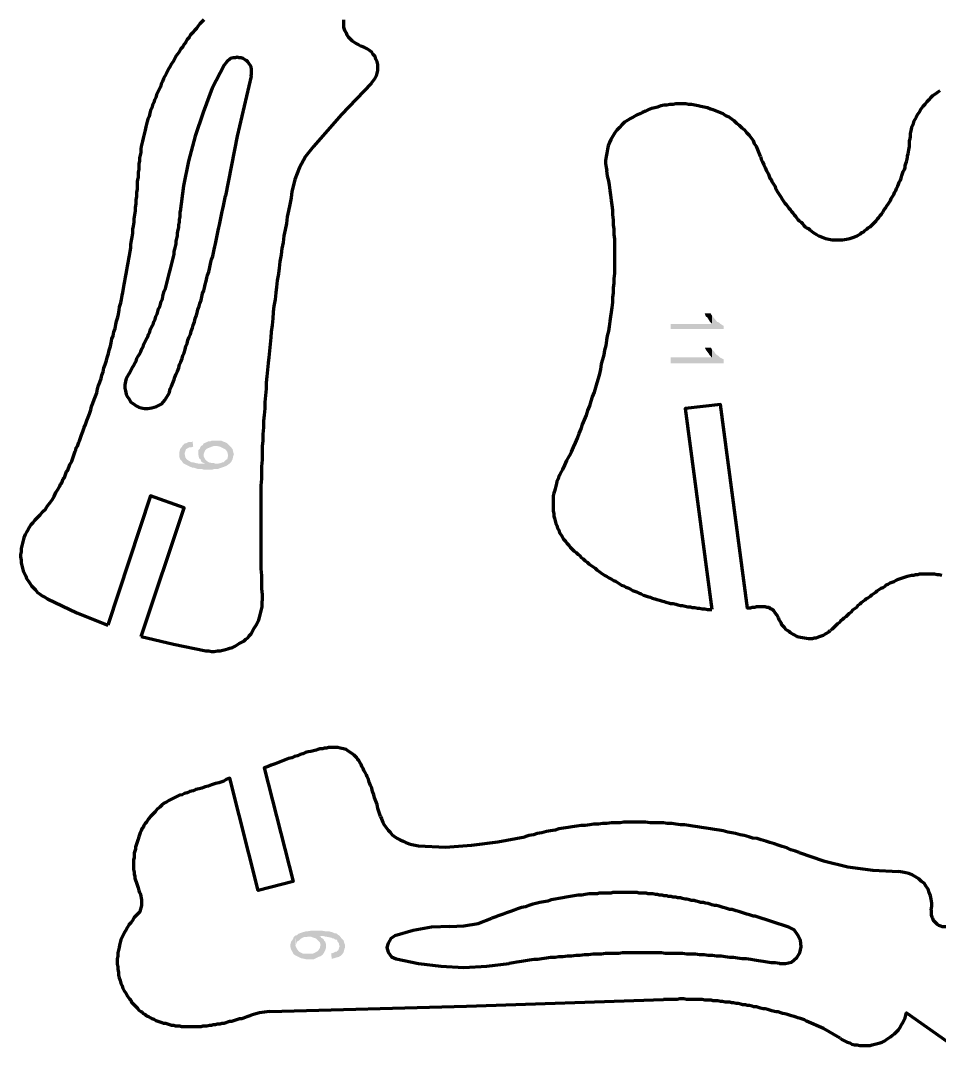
# Model space of a CAD drawing. Header units: inches. Extents: x -281 to 255, y -339 to 364.
# Drawn here: x -250.3 to -17.1, y -324.8 to -64.7 of the extents above; entities that cross this region are included whole.
import ezdxf

# ---------------------------------------------------------------- set-up
doc = ezdxf.new("R2010")
doc.units = ezdxf.units.IN
doc.layers.add('H', color=7, linetype='CONTINUOUS', lineweight=100)
doc.layers.add('P', color=250, linetype='CONTINUOUS', lineweight=100)

msp = doc.modelspace()

# ---------------------------------------------------------------- hatches: boundary and pattern name
at = {"layer": 'H', "linetype": 'CONTINUOUS'}
for points in [[(-71.83, -143), (-71.83, -142.17), (-72.17, -142), (-72.67, -141.67), (-73, -141.33), (-73.5, -141.17), (-73.83, -140.83), (-74.17, -140.33), (-74.5, -140), (-74.83, -139.5), (-74.83, -141.67), (-85.33, -141.67), (-85.33, -143)], [(-74.83, -139.5), (-75, -139.33), (-75.17, -139), (-76.83, -139), (-76.67, -139), (-76.5, -139.5), (-76.33, -139.83), (-76, -140), (-75.83, -140.33), (-75.33, -141.17), (-74.83, -141.67)], [(-71.83, -151.67), (-71.83, -150.67), (-72.5, -150.33), (-72.83, -150.17), (-73.17, -149.83), (-73.67, -149.5), (-74, -149.17), (-74.33, -148.67), (-74.83, -148.17), (-74.83, -150.17), (-85.33, -150.17), (-85.33, -151.67)], [(-74.83, -148.17), (-75, -147.83), (-75.17, -147.67), (-76.83, -147.67), (-76.67, -147.67), (-76.5, -148), (-76.33, -148.33), (-75.83, -149), (-75.67, -149.17), (-75.5, -149.5), (-75.17, -149.83), (-75, -150.17), (-74.83, -150.17)], [(-206.5, -172.83), (-206.67, -171.5), (-206.83, -171.67), (-207.17, -171.67), (-207.67, -171.67), (-208, -171.83), (-208.33, -172), (-208.67, -172), (-209, -172.33), (-209.17, -172.5), (-209.33, -172.83), (-209.5, -173), (-209.83, -173.5), (-210, -174.17), (-210, -174.67), (-210, -175.17), (-210, -175.5), (-209.83, -176), (-209.5, -176.33), (-209.17, -176.83), (-208.83, -177.17), (-208.67, -176.5), (-208.67, -175.83), (-208.67, -175.17), (-208.67, -174.5), (-208.5, -174), (-208.33, -173.5), (-207.83, -173.17), (-207.5, -173), (-207, -173)], [(-197.5, -172.33), (-197.83, -172), (-198.17, -171.83), (-198.5, -171.67), (-199, -171.5), (-199.33, -171.33), (-199.83, -171.33), (-200.33, -171.33), (-201.83, -171.33), (-202.17, -171.5), (-202.67, -171.5), (-203, -171.67), (-203.83, -172), (-203.83, -175), (-203.83, -174.67), (-203.5, -173.83), (-203.33, -173.67), (-203, -173.33), (-202.17, -173), (-201.33, -172.67), (-200.5, -172.67), (-199.67, -172.83), (-199, -173.17), (-198.33, -173.5), (-197.83, -174.17), (-197.67, -175)], [(-196.17, -174.83), (-196.33, -174.17), (-196.5, -173.5), (-197, -172.83), (-197.5, -172.33), (-197.67, -175), (-197.67, -175.17), (-197.83, -176), (-198.17, -176.17), (-198.5, -176.5), (-198.67, -176.67), (-198.83, -176.83), (-199.17, -176.83), (-199.5, -177), (-200.33, -177.17), (-200.83, -177.17), (-201.33, -177), (-201.67, -177), (-202.5, -176.83), (-203, -176.5), (-203.33, -176.17), (-203.33, -177.17), (-204.17, -177.17), (-205, -177.17), (-205.83, -177), (-206.5, -176.83), (-206.83, -176.83), (-207.17, -176.67), (-208, -176.17), (-208.33, -175.83), (-208.5, -175.5), (-208.67, -174.67), (-208.83, -177.17), (-208.17, -177.5), (-207.5, -177.83), (-206.67, -178.17), (-206.33, -178.17), (-205.83, -178.33), (-205.33, -178.5), (-204.83, -178.5), (-204.33, -178.5), (-203.83, -178.67), (-203.33, -178.67), (-202.83, -178.67), (-202.33, -178.67), (-201.67, -178.67), (-201.17, -178.5), (-200.67, -178.5), (-200.17, -178.5), (-199.83, -178.33), (-198.83, -178), (-198, -177.67), (-197.33, -177.17), (-196.83, -176.67), (-196.5, -176), (-196.33, -175.17)], [(-203.33, -176.17), (-203.5, -176), (-203.67, -175.67), (-203.83, -175.33), (-203.83, -172), (-204, -172.33), (-204.17, -172.5), (-204.5, -172.67), (-204.67, -173), (-204.83, -173.33), (-205, -173.5), (-205.17, -173.67), (-205.17, -174), (-205.17, -174.17), (-205.17, -174.67), (-205.17, -175), (-205, -175.83), (-204.67, -176), (-204.5, -176.5), (-204.33, -176.67), (-204.17, -176.83), (-203.83, -177), (-203.33, -177.17)], [(-172.83, -299.83), (-172.83, -299.33), (-172.83, -299), (-173, -298.5), (-173.33, -298.17), (-173.33, -298), (-173.67, -297.67), (-174, -297.5), (-174.17, -297.17), (-174.67, -297), (-174.67, -295.67), (-175.33, -295.67), (-175.67, -295.67), (-176.5, -295.67), (-177.33, -295.83), (-177.83, -295.83), (-178.33, -296), (-179, -296.17), (-179.83, -296.5), (-180.17, -296.83), (-180.33, -296.83), (-180.67, -297), (-180.5, -299.5), (-180.33, -299), (-180.17, -298.5), (-179.67, -298.17), (-179.33, -297.83), (-178.83, -297.5), (-178.33, -297.33), (-177.83, -297.33), (-177.17, -297.17), (-176.67, -297.17), (-176.33, -297.33), (-175.83, -297.5), (-175.33, -297.67), (-175, -298), (-174.67, -298.33), (-174.33, -298.67), (-174.17, -299.33), (-174.33, -299.83), (-174.33, -300.33), (-174.33, -300.67), (-174.33, -301), (-174.33, -301.5), (-174.17, -302.17), (-173.67, -301.83), (-173.33, -301.33), (-173, -300.67), (-172.83, -300.17)], [(-169.33, -297), (-169.83, -296.67), (-170, -296.5), (-170.33, -296.33), (-170.67, -296.33), (-171, -296.17), (-171.5, -296), (-172.17, -295.83), (-172.67, -295.83), (-173, -295.83), (-174, -295.67), (-174.33, -295.67), (-174.67, -295.67), (-174.67, -297), (-173.83, -297), (-173, -297.17), (-172.17, -297.33), (-171.33, -297.5), (-171.17, -297.67), (-170.83, -297.67), (-170.33, -298), (-170, -298), (-169.83, -298.5), (-169.67, -298.67), (-169.5, -299), (-169.5, -299.33), (-169.33, -299.5)], [(-174.17, -302.17), (-174.17, -299.33), (-174.33, -300), (-174.5, -300.33), (-174.83, -300.83), (-175.17, -301), (-175.67, -301.33), (-176.17, -301.5), (-176.67, -301.5), (-177.17, -301.5), (-177.83, -301.5), (-178.33, -301.5), (-178.67, -301.5), (-179, -301.33), (-179.67, -301), (-180.17, -300.33), (-180.5, -299.67), (-180.67, -298.83), (-180.67, -298.5), (-180.67, -298), (-180.67, -297.5), (-180.67, -297), (-181, -297.33), (-181.17, -297.83), (-181.67, -298.5), (-181.83, -299.17), (-181.83, -299.83), (-181.67, -300.5), (-181.33, -301), (-181, -301.67), (-180.5, -302), (-179.83, -302.33), (-179.17, -302.67), (-178.33, -302.83), (-177.67, -303), (-176.83, -303), (-176, -303), (-175.33, -302.67), (-174.67, -302.33)], [(-168, -299.67), (-168, -299.17), (-168.17, -298.83), (-168.33, -298.17), (-168.83, -297.67), (-169.33, -297), (-169.33, -299.67), (-169.5, -300), (-169.5, -300.17), (-169.67, -300.67), (-170, -300.83), (-170, -301), (-170.33, -301), (-171, -301.33), (-171.5, -301.5), (-171.33, -302.83), (-170.67, -302.67), (-170.17, -302.5), (-169.5, -302.33), (-169, -302), (-168.67, -301.67), (-168.33, -301.17), (-168.17, -300.5), (-168, -300)]]:
    msp.add_hatch(color=0, dxfattribs=at).paths.add_polyline_path(points)

# ---------------------------------------------------------------- linework, layer by layer
at = {"layer": 'P', "color": 0, "linetype": 'CONTINUOUS'}
for points in [[(-203.83, -64.5), (-204.33, -65), (-204.83, -65.5), (-205.33, -66.17), (-205.67, -66.67), (-206.17, -67.17), (-206.67, -67.83), (-207.17, -68.33), (-207.5, -69), (-208, -69.5), (-208.33, -70.17), (-208.83, -70.67), (-209.17, -71.33), (-209.67, -71.83), (-210, -72.5), (-210.5, -73.17), (-210.83, -73.67), (-211.17, -74.33), (-211.5, -75), (-212, -75.67), (-212.33, -76.33), (-212.67, -76.83), (-213, -77.5), (-213.33, -78.17), (-213.67, -78.83), (-214, -79.5), (-214.33, -80.17), (-214.67, -80.83), (-214.83, -81.5), (-215.17, -82.17), (-215.5, -82.83), (-215.83, -83.5), (-216, -84.17), (-216.33, -84.83), (-216.5, -85.5), (-216.83, -86.17), (-217, -86.83), (-217.33, -87.5), (-217.5, -88.17), (-217.67, -89), (-218, -89.67), (-218.17, -90.33), (-218.33, -91), (-218.5, -91.67), (-218.67, -92.5), (-218.83, -93.17), (-219, -93.83), (-219.17, -94.5), (-219.33, -95.33), (-219.5, -96), (-219.67, -96.67), (-219.83, -97.33), (-219.83, -98.17), (-220, -98.83), (-220.17, -99.5), (-220.17, -100.33), (-220.33, -101), (-220.33, -101.67), (-220.33, -102.5), (-220.5, -103.17), (-220.5, -103.83), (-220.5, -104.67)], [(-168.33, -64.5), (-168.33, -65.17), (-168.33, -65.67), (-168.33, -66.33), (-168.17, -66.83), (-168, -67.33), (-167.67, -67.83), (-167.5, -68.33), (-167.17, -68.83), (-166.67, -69.33), (-166.17, -69.83), (-165.67, -70.17), (-165.17, -70.5), (-164.5, -70.83), (-163.83, -71.17)], [(-161.33, -80.67), (-160.83, -80), (-160.33, -79.33), (-160, -78.67), (-159.83, -78), (-159.67, -77.33), (-159.67, -76.5), (-159.67, -75.83), (-159.83, -75.17), (-160.17, -74.5), (-160.33, -73.83), (-160.83, -73.33), (-161.17, -72.67), (-161.83, -72.17), (-162.33, -71.83), (-163, -71.5), (-163.83, -71.17)], [(-191.83, -78.83), (-191.67, -78.17), (-191.67, -77.67), (-191.67, -77), (-191.83, -76.5), (-192, -76), (-192.33, -75.67), (-192.67, -75.17), (-193, -74.83), (-193.33, -74.67), (-193.83, -74.33), (-194.33, -74.17), (-194.83, -74.17), (-195.33, -74), (-195.83, -74.17), (-196.33, -74.17), (-197, -74.33), (-198, -75.17), (-198.67, -76), (-201.67, -81.83), (-204, -88), (-206, -94), (-207.67, -100.33), (-209, -106.67), (-209.83, -113.17)], [(-191.83, -78.83), (-195.33, -94), (-198.33, -109.17)], [(-161.33, -80.67), (-168.83, -88.5), (-176, -96.67), (-178, -99.17), (-179.5, -102), (-180.67, -105), (-181.5, -108.17), (-181.67, -109.67), (-182, -111.33), (-182.33, -113), (-182.67, -114.5), (-182.83, -116.17), (-183.17, -117.83), (-183.5, -119.33), (-183.67, -121), (-184, -122.5), (-184.17, -124.17), (-184.5, -125.83), (-184.67, -127.5), (-184.83, -129), (-185.17, -130.67), (-185.33, -132.33), (-185.5, -133.83), (-185.67, -135.5), (-186, -137.17), (-186.17, -138.67), (-186.33, -140.33), (-186.5, -142), (-186.67, -143.67), (-186.83, -145.17), (-187, -146.83), (-187.17, -148.5), (-187.33, -150.17), (-187.5, -151.67), (-187.67, -153.33), (-187.83, -155), (-188, -156.67), (-188, -158.17), (-188.17, -159.83), (-188.33, -161.5), (-188.33, -163.17), (-188.5, -164.83), (-188.67, -166.33), (-188.67, -168), (-188.83, -169.67), (-188.83, -171.33), (-189, -172.83), (-189, -174.5), (-189, -176.17), (-189.17, -177.83), (-189.17, -179.5), (-189.17, -181), (-189.33, -182.67), (-189.33, -184.33), (-189.33, -186), (-189.33, -187.5), (-189.33, -189.17), (-189.33, -190.83), (-189.33, -192.5), (-189.33, -194.17), (-189.33, -195.67), (-189.33, -197.33), (-189.33, -199), (-189.33, -200.67), (-189.33, -202.33), (-189.33, -203.83), (-189.17, -205.5), (-189.17, -207.17), (-189.17, -208.83), (-189, -210.33), (-189, -212)], [(-17, -82.5), (-17.5, -82.83), (-18.17, -83.33), (-18.83, -83.83), (-19.33, -84.33), (-19.83, -84.83), (-20.33, -85.33), (-20.83, -86), (-21.33, -86.5), (-21.83, -87.17), (-22.17, -87.83), (-22.67, -88.5), (-23, -89.17), (-23.33, -89.83), (-23.67, -90.5), (-23.83, -91.17), (-24.17, -91.83), (-24.33, -92.67), (-24.5, -93.33), (-24.5, -94.17), (-24.67, -95)], [(-71.33, -88.83), (-72, -88.33), (-72.83, -88), (-73.67, -87.67), (-74.5, -87.33), (-75.17, -87.17), (-76, -86.83), (-76.83, -86.67), (-77.67, -86.5), (-78.33, -86.33), (-79.17, -86.17), (-80, -86), (-80.83, -86), (-81.5, -85.83), (-82.33, -85.83), (-83.17, -85.83), (-84, -85.83), (-84.67, -86), (-85.5, -86), (-86.33, -86.17), (-87, -86.17), (-87.83, -86.33), (-88.67, -86.67), (-89.33, -86.83), (-90.17, -87), (-91, -87.33), (-91.67, -87.67), (-92.5, -88), (-93.17, -88.33), (-94, -88.67), (-94.83, -89.17), (-95.5, -89.5), (-96.17, -90)], [(-96.17, -90), (-97, -90.5), (-97.67, -91.17), (-98.33, -91.83), (-99, -92.5), (-99.5, -93.17), (-100, -94), (-100.5, -94.83), (-100.83, -95.67), (-101.17, -96.5), (-101.33, -97.33), (-101.5, -98.33), (-101.67, -99.17), (-101.83, -100.17), (-101.83, -101), (-101.67, -102), (-101.5, -102.83)], [(-62.5, -99.17), (-62.83, -98.33), (-63.17, -97.5), (-63.5, -96.67), (-64, -96), (-64.33, -95.17), (-64.83, -94.5), (-65.33, -93.83), (-66, -93.17), (-66.5, -92.5), (-67.17, -92), (-67.83, -91.33), (-68.5, -90.83), (-69.17, -90.17), (-69.83, -89.67), (-70.5, -89.17), (-71.33, -88.83)], [(-62.5, -99.17), (-62.33, -99.83), (-62, -100.5), (-61.67, -101.33), (-61.33, -102), (-61, -102.83), (-60.5, -103.67), (-60.33, -104.17), (-60.17, -104.67), (-59.83, -105), (-59.67, -105.5), (-59.33, -106), (-59.17, -106.33), (-58.83, -106.83), (-58.67, -107.33), (-58.33, -107.83), (-58.17, -108.17), (-57.83, -108.67), (-57.5, -109.17), (-57.17, -109.67), (-57, -110), (-56.67, -110.5), (-56.33, -111), (-56, -111.33), (-55.67, -111.83), (-55.33, -112.33), (-55, -112.67), (-54.67, -113.17), (-54.33, -113.5), (-54, -114), (-53.67, -114.33), (-53.33, -114.83), (-53, -115.17), (-52.67, -115.5), (-52.17, -115.83), (-51.83, -116.17), (-51.5, -116.67), (-51.17, -117), (-50.83, -117.33), (-50.33, -117.5), (-50, -117.83), (-49.17, -118.5), (-48.33, -119), (-47.67, -119.33), (-46.83, -119.67), (-46, -120), (-45.17, -120.17), (-44.33, -120.33), (-43.5, -120.33), (-42.67, -120.33), (-41.67, -120.33), (-40.67, -120.17), (-39.83, -120), (-38.83, -119.67), (-38, -119.33), (-37.17, -118.83), (-36.83, -118.5), (-36.33, -118.33), (-36, -118), (-35.5, -117.67), (-35.17, -117.33), (-34.67, -117), (-34.33, -116.67), (-34, -116.33), (-33.5, -115.83), (-33.17, -115.5), (-32.83, -115), (-32.5, -114.67), (-32.17, -114.17), (-31.83, -113.83), (-31.5, -113.33), (-31.17, -112.83), (-30.83, -112.33), (-30.5, -111.83), (-30.17, -111.33), (-29.83, -110.83), (-29.5, -110.33), (-29.33, -109.83), (-29, -109.33), (-28.67, -108.83), (-28.5, -108.33), (-28.17, -107.83), (-28, -107.33), (-27.67, -106.67), (-27.5, -106.17), (-27.33, -105.67), (-27, -105.17), (-26.83, -104.67), (-26.67, -104), (-26.5, -103.5), (-26.33, -103), (-26, -102.5), (-25.83, -102), (-25.83, -101.5), (-25.67, -101), (-25.5, -100.5), (-25.33, -99.83), (-25.17, -99.33), (-25.17, -99), (-25, -98.5), (-24.83, -97.5), (-24.67, -96.67), (-24.67, -95.67), (-24.67, -95)], [(-113.33, -179.83), (-112.67, -178.67), (-112.17, -177.5), (-111.67, -176.33), (-111, -175.17), (-110.5, -174.17), (-110, -173), (-109.5, -171.83), (-109, -170.67), (-108.5, -169.5), (-108, -168.33), (-107.67, -167.17), (-107.17, -166), (-106.67, -164.83), (-106.33, -163.67), (-105.83, -162.5), (-105.5, -161.33), (-105.17, -160.17), (-104.67, -159), (-104.33, -157.83), (-104, -156.67), (-103.67, -155.5), (-103.33, -154.33), (-103, -153.17), (-102.83, -151.83), (-102.5, -150.67), (-102.17, -149.5), (-102, -148.33), (-101.67, -147.17), (-101.5, -145.83), (-101.33, -144.67), (-101, -143.5), (-100.83, -142.33), (-100.67, -141), (-100.5, -139.83), (-100.33, -138.67), (-100.17, -137.5), (-100, -136.17), (-100, -135), (-99.83, -133.83), (-99.83, -132.5), (-99.67, -131.33), (-99.67, -130.17), (-99.5, -128.83), (-99.5, -127.67), (-99.5, -126.33), (-99.5, -125.17), (-99.5, -124), (-99.5, -122.67), (-99.5, -121.5), (-99.5, -120.17), (-99.67, -119), (-99.67, -117.67), (-99.83, -116.5), (-99.83, -115.33), (-100, -114), (-100, -112.83), (-100.17, -111.5), (-100.33, -110.33), (-100.5, -109), (-100.67, -107.83), (-100.83, -106.5), (-101, -105.33), (-101.33, -104.17), (-101.5, -102.83)], [(-246.67, -191.5), (-246, -190.83), (-245.33, -190.17), (-244.67, -189.33), (-244, -188.67), (-243.5, -187.83), (-242.83, -187), (-242.33, -186.33), (-241.83, -185.5), (-241.33, -184.5), (-240.83, -183.67), (-240.67, -183.33), (-240.33, -182.83), (-240.17, -182.33), (-239.83, -182), (-239.67, -181.5), (-239.5, -181), (-239.17, -180.67), (-239, -180.17), (-238.83, -179.67), (-238.67, -179.17), (-238.33, -178.83), (-238.17, -178.33), (-238, -177.83), (-237.83, -177.33), (-237.5, -176.83), (-237.33, -176.5), (-237.17, -176), (-237, -175.5), (-236.83, -175), (-236.67, -174.5), (-236.5, -174), (-236.33, -173.67), (-236.17, -173.17), (-235.83, -172.67), (-235.67, -172.17), (-235.5, -171.67), (-235.33, -171.33), (-235.17, -170.83), (-234.83, -169.83), (-234.5, -169), (-234.17, -168), (-233.83, -167.17), (-233.5, -166.17), (-233.17, -165.33), (-232.83, -164.5), (-232.5, -163.5), (-232.33, -162.67), (-232, -161.83), (-231.67, -160.83), (-231.33, -160), (-231, -159.17), (-230.83, -158.17), (-230.5, -157.33), (-230.17, -156.5), (-229.83, -155.5), (-229.67, -154.67), (-229.33, -153.83), (-229.17, -152.83), (-228.83, -152), (-228.5, -151), (-228.33, -150.17), (-228, -149.17), (-227.83, -148.33), (-227.5, -147.33), (-227.33, -146.5), (-227.17, -145.5), (-226.83, -144.67), (-226.67, -143.67), (-226.33, -142.83), (-226.17, -141.83), (-226, -141), (-225.67, -140), (-225.5, -139.17), (-225.33, -138.17), (-225.17, -137.33), (-224.83, -136.33), (-224.67, -135.5), (-224.5, -134.5), (-224.33, -133.67), (-224.17, -132.67), (-224, -131.67), (-223.83, -130.83), (-223.67, -129.83), (-223.5, -129), (-223.33, -128), (-223.17, -127), (-223, -126.17), (-222.83, -125.17), (-222.67, -124.33), (-222.5, -123.33), (-222.33, -122.33), (-222.33, -121.5), (-222.17, -120.5), (-222, -119.67), (-221.83, -118.67), (-221.83, -117.67), (-221.67, -116.83), (-221.5, -115.83), (-221.5, -115), (-221.33, -114), (-221.17, -113), (-221.17, -112.17), (-221, -111.17), (-221, -110.17), (-220.83, -109.33), (-220.83, -108.33), (-220.67, -107.5), (-220.67, -106.5), (-220.67, -105.5), (-220.5, -104.67)], [(-223, -154.67), (-223.5, -155.5), (-223.67, -156.33), (-223.83, -157.17), (-223.83, -158), (-223.67, -158.67), (-223.5, -159.5), (-223.17, -160.17), (-222.67, -160.83), (-222.33, -161.5), (-221.67, -162), (-221, -162.5), (-220.33, -162.83), (-219.67, -163), (-218.83, -163.17), (-218, -163.17), (-217, -163), (-215.83, -162.67), (-214.5, -162), (-213.67, -161), (-212.83, -159.67), (-212.5, -159), (-212.33, -158.17), (-212, -157.5), (-211.67, -156.67), (-211.33, -155.83), (-211.17, -155.17), (-210.83, -154.33), (-210.5, -153.67), (-210.17, -152.83), (-210, -152), (-209.67, -151.33), (-209.33, -150.5), (-209.17, -149.67), (-208.83, -149), (-208.5, -148.17), (-208.33, -147.33), (-208, -146.67), (-207.83, -145.83), (-207.5, -145), (-207.17, -144.33), (-207, -143.5), (-206.67, -142.67), (-206.5, -142), (-206.17, -141.17), (-206, -140.33), (-205.67, -139.5), (-205.5, -138.83), (-205.33, -138), (-205, -137.17), (-204.83, -136.5), (-204.5, -135.67), (-204.33, -134.83), (-204.17, -134), (-203.83, -133.17), (-203.67, -132.5), (-203.5, -131.67), (-203.17, -130.83), (-203, -130), (-202.83, -129.33), (-202.5, -128.5), (-202.33, -127.67), (-202.17, -126.83), (-202, -126), (-201.83, -125.33), (-201.5, -124.5), (-201.33, -123.67), (-201.17, -122.83), (-201, -122), (-200.83, -121.33), (-200.67, -120.5), (-200.5, -119.67), (-200.33, -118.83), (-200.17, -118), (-200, -117.17), (-199.83, -116.5), (-199.67, -115.67), (-199.5, -114.83), (-199.33, -114), (-199.17, -113.17), (-199, -112.5), (-198.83, -111.67), (-198.67, -110.83), (-198.5, -110), (-198.33, -109.17)], [(-223, -154.67), (-222.67, -154.17), (-222.33, -153.5), (-222, -152.83), (-221.67, -152.33), (-221.33, -151.67), (-221, -151.17), (-220.83, -150.5), (-220.5, -149.83), (-220.17, -149.33), (-219.83, -148.67), (-219.5, -148), (-219.17, -147.5), (-219, -146.83), (-218.67, -146.17), (-218.33, -145.5), (-218, -145), (-217.83, -144.33), (-217.5, -143.67), (-217.33, -143), (-217, -142.33), (-216.67, -141.83), (-216.5, -141.17), (-216.17, -140.5), (-216, -139.83), (-215.67, -139.17), (-215.5, -138.5), (-215.33, -137.83), (-215, -137.33), (-214.83, -136.67), (-214.67, -136), (-214.33, -135.33), (-214.17, -134.67), (-214, -134), (-213.83, -133.33), (-213.5, -132.67), (-213.33, -132), (-213.17, -131.33), (-213, -130.67), (-212.83, -130), (-212.67, -129.33), (-212.5, -128.67), (-212.33, -128), (-212.17, -127.33), (-212, -126.67), (-211.83, -126), (-211.67, -125.33), (-211.5, -124.67), (-211.33, -124), (-211.33, -123.33), (-211.17, -122.67), (-211, -122), (-210.83, -121.33), (-210.83, -120.67), (-210.67, -120), (-210.5, -119.33), (-210.5, -118.67), (-210.33, -117.83), (-210.17, -117.17), (-210.17, -116.5), (-210, -115.83), (-210, -115.17), (-209.83, -114.5), (-209.83, -113.83), (-209.83, -113.17)], [(-58, -216.17), (-58.33, -215.5), (-58.83, -215), (-59.17, -214.5), (-59.5, -214.17), (-60, -214), (-60.33, -213.67), (-60.83, -213.67), (-61.33, -213.5), (-61.83, -213.5), (-62.33, -213.5), (-62.83, -213.5), (-63.5, -213.5), (-64, -213.67), (-64.67, -213.67), (-65.17, -213.83), (-65.83, -213.83), (-72.67, -162.17), (-81.67, -163.17), (-74.83, -214.17)], [(-113.33, -179.83), (-113.67, -180.33), (-113.83, -181), (-114.17, -181.67), (-114.33, -182.17), (-114.5, -182.83), (-114.67, -183.5), (-114.83, -184.17), (-115, -184.67), (-115.17, -185.33), (-115.17, -186), (-115.17, -186.67), (-115.17, -187.33), (-115.17, -188), (-115.17, -188.5), (-115.17, -189.17), (-115, -189.83), (-115, -190.5), (-114.83, -191), (-114.67, -191.67), (-114.5, -192.33), (-114.17, -192.83), (-114, -193.5), (-113.67, -194), (-113.5, -194.67), (-113.17, -195.17), (-112.83, -195.67), (-112.5, -196.33), (-112, -196.83), (-111.67, -197.33), (-111.17, -197.83), (-110.83, -198.33), (-110.33, -198.83)], [(-219.67, -221), (-208.83, -188.33), (-217.33, -185.33), (-228.17, -218.17)], [(-246.67, -191.5), (-247.17, -192.17), (-247.67, -192.67), (-248.17, -193.33), (-248.5, -194), (-248.83, -194.5), (-249.17, -195.17), (-249.5, -196), (-249.67, -196.67), (-249.83, -197.33), (-250, -198), (-250.17, -198.67), (-250.17, -199.5), (-250.33, -200.17), (-250.33, -200.83), (-250.17, -201.67), (-250.17, -202.33), (-250, -203), (-249.83, -203.67), (-249.67, -204.33), (-249.33, -205), (-249, -205.67), (-248.83, -206.33), (-248.33, -207), (-248, -207.5), (-247.5, -208.17), (-247, -208.67), (-246.5, -209.17), (-246, -209.83), (-245.5, -210.17), (-244.83, -210.67), (-244.17, -211), (-243.5, -211.5)], [(-110.33, -198.83), (-109.83, -199.33), (-109.33, -199.67), (-108.83, -200.17), (-108.33, -200.5), (-108, -201), (-107.5, -201.33), (-107, -201.83), (-106.5, -202.17), (-106, -202.67), (-105.5, -203), (-105, -203.33), (-104.5, -203.67), (-104, -204.17), (-103.5, -204.5), (-103, -204.83), (-102.5, -205.17), (-102, -205.5), (-101.5, -205.83), (-101, -206.17), (-100.33, -206.5), (-99.83, -206.83), (-99.33, -207), (-98.83, -207.33), (-98.33, -207.67), (-97.83, -208), (-97.17, -208.17), (-96.67, -208.5), (-96.17, -208.67), (-95.5, -209), (-95, -209.33), (-94.5, -209.5), (-94, -209.67), (-93.33, -210), (-92.83, -210.17), (-92.17, -210.5), (-91.67, -210.67), (-91.17, -210.83), (-90.5, -211), (-90, -211.33), (-89.33, -211.5), (-88.83, -211.67), (-88.17, -211.83), (-87.67, -212), (-87, -212.17), (-86.5, -212.33), (-85.83, -212.5), (-85.33, -212.67), (-84.67, -212.67), (-84, -212.83), (-83.5, -213), (-82.83, -213.17), (-82.33, -213.17), (-81.67, -213.33), (-81, -213.5), (-80.33, -213.5), (-79.83, -213.67), (-79.17, -213.67), (-78.5, -213.83), (-78, -213.83), (-77.33, -214), (-76.67, -214), (-76, -214.17), (-75.33, -214.17), (-74.83, -214.17)], [(-16.5, -205.5), (-17.17, -205.33), (-17.67, -205.33), (-18.33, -205.17), (-18.83, -205.17), (-19.33, -205.17), (-20, -205.17), (-20.5, -205.17), (-21, -205.17), (-21.67, -205.17), (-22.17, -205.17), (-22.67, -205.33), (-23.17, -205.33), (-23.67, -205.5), (-24.17, -205.5), (-24.83, -205.67), (-25.33, -205.83), (-25.83, -206), (-26.33, -206.17), (-26.83, -206.33), (-27.33, -206.5), (-27.83, -206.67), (-28.17, -206.83), (-28.67, -207.17), (-29.17, -207.33), (-29.67, -207.5), (-30.17, -207.83), (-30.67, -208), (-31, -208.33), (-31.5, -208.67), (-32, -208.83), (-32.5, -209.17), (-33, -209.5), (-33.33, -209.83), (-33.83, -210.17), (-34.33, -210.5), (-34.67, -210.83), (-35.17, -211.17), (-35.67, -211.5), (-36, -211.83), (-36.5, -212.17), (-37, -212.5), (-37.33, -212.83), (-37.83, -213.17), (-38.17, -213.67), (-38.67, -214), (-39.17, -214.33), (-39.5, -214.83), (-40, -215.17), (-40.33, -215.5), (-40.83, -216), (-41.33, -216.33), (-41.67, -216.67), (-42.17, -217.17), (-42.5, -217.5), (-43, -217.83), (-43.5, -218.33), (-43.83, -218.67), (-44.33, -219.17), (-44.83, -219.5)], [(-243.5, -211.5), (-236, -215), (-228.17, -218.17)], [(-203.33, -224.67), (-202.5, -224.67), (-201.83, -224.83), (-201.17, -224.83), (-200.33, -224.67), (-199.67, -224.67), (-199, -224.5), (-198.33, -224.33), (-197.67, -224.17), (-197.17, -224), (-196.5, -223.83), (-195.83, -223.5), (-195.33, -223.17), (-194.83, -222.83), (-194.17, -222.5), (-193.67, -222.17), (-193.17, -221.67), (-192.67, -221.33), (-192.33, -220.83), (-191.83, -220.33), (-191.5, -219.83), (-191.17, -219.17), (-190.83, -218.67), (-190.5, -218.17), (-190.17, -217.5), (-189.83, -216.83), (-189.67, -216.17), (-189.5, -215.5), (-189.33, -214.83), (-189.17, -214.17), (-189, -213.5), (-189, -212.83), (-189, -212)], [(-58, -216.17), (-57.83, -216.67), (-57.67, -217), (-57.33, -217.5), (-57.17, -218), (-56.83, -218.33), (-56.5, -218.67), (-56.17, -219.17), (-55.67, -219.5), (-55.33, -219.67), (-55, -220), (-54.17, -220.5), (-53.17, -221), (-52.33, -221.17), (-51.33, -221.33), (-50.33, -221.5), (-49.33, -221.5), (-48.83, -221.33), (-48.33, -221.33), (-48, -221.17), (-47.5, -221), (-47, -220.83), (-46.5, -220.67), (-46, -220.33), (-45.67, -220.17), (-45.17, -219.83), (-44.83, -219.5)], [(-219.67, -221), (-211.5, -223), (-203.33, -224.67)], [(-159, -266.67), (-159.33, -265.67), (-159.67, -264.67), (-159.83, -263.67), (-160.17, -262.83), (-160.5, -262), (-160.67, -261.17), (-161, -260.33), (-161.17, -259.5), (-161.5, -258.83), (-161.83, -258), (-162, -257.33), (-162.33, -256.67), (-162.5, -256.17), (-162.83, -255.5), (-163.17, -255), (-163.33, -254.5), (-163.67, -254), (-163.83, -253.5), (-164.17, -253), (-164.5, -252.5), (-164.83, -252.17), (-165, -251.83), (-165.67, -251.17), (-166.33, -250.67), (-167, -250.17), (-167.67, -249.67), (-168.33, -249.5), (-169.17, -249.33), (-169.83, -249.17), (-170.83, -249.17), (-171.67, -249.17), (-172.17, -249.17), (-172.67, -249.33), (-173.17, -249.33), (-173.67, -249.5), (-174.33, -249.5), (-174.83, -249.67), (-175.33, -249.83), (-176, -250), (-176.67, -250.17), (-177.33, -250.33), (-178, -250.5), (-178.67, -250.83), (-179.33, -251), (-180, -251.33), (-180.83, -251.5), (-181.5, -251.83), (-182.33, -252), (-183.17, -252.33), (-184, -252.67), (-184.83, -253), (-185.67, -253.33), (-186.67, -253.67), (-187.5, -254), (-188.5, -254.33), (-181.17, -283.17), (-190, -285.5), (-197.17, -257), (-197.67, -257.17), (-198.17, -257.33), (-198.67, -257.67), (-199, -257.83), (-199.5, -258), (-200, -258.17), (-200.83, -258.33), (-201.83, -258.67), (-202.67, -259), (-203.5, -259.17), (-204.33, -259.5), (-205, -259.67), (-205.83, -259.83), (-206.5, -260.17), (-207.33, -260.33), (-208, -260.67), (-208.67, -260.83), (-209.33, -261.17), (-210, -261.33), (-210.67, -261.67), (-211.33, -262), (-212, -262.33), (-212.67, -262.67), (-213.17, -263), (-213.83, -263.33), (-214.5, -263.83), (-215, -264.33), (-215.67, -264.83), (-216.17, -265.5), (-216.67, -266), (-217.33, -266.67), (-217.83, -267.33), (-218.33, -268.17), (-218.67, -268.5), (-219, -269), (-219.17, -269.5), (-219.5, -269.83), (-219.67, -270.33), (-220, -270.83), (-220.17, -271.33), (-220.33, -271.83), (-220.5, -272.5), (-220.67, -273), (-220.83, -273.5), (-221, -274), (-221.17, -274.5), (-221.17, -275), (-221.33, -275.5), (-221.5, -276), (-221.5, -276.5), (-221.5, -277.17), (-221.67, -277.67), (-221.67, -278.17), (-221.67, -278.67), (-221.67, -279.17), (-221.67, -279.67), (-221.67, -280.17), (-221.5, -280.83), (-221.5, -281.33), (-221.33, -281.83), (-221.33, -282.33), (-221.17, -282.83), (-221, -283.33), (-220.83, -283.83), (-220.67, -284.33), (-220.5, -284.83), (-220.33, -285.5), (-220.17, -286), (-219.83, -286.5)], [(-159, -266.67), (-158.67, -267.33), (-158.33, -268.17), (-158, -268.83), (-157.5, -269.5), (-157, -270.17), (-156.5, -270.67), (-156, -271.33), (-155.33, -271.83), (-154.67, -272.33), (-154, -272.67), (-153.17, -273), (-152.5, -273.33), (-151.67, -273.67), (-151, -273.83), (-150.17, -274), (-149.33, -274.17)], [(-52.67, -275.83), (-53.67, -275.5), (-54.83, -275.17), (-55.83, -274.67), (-57, -274.33), (-58, -274), (-59, -273.67), (-60.17, -273.33), (-61.17, -273), (-62.33, -272.67), (-63.33, -272.33), (-64.5, -272.17), (-65.5, -271.83), (-66.67, -271.5), (-67.67, -271.33), (-68.83, -271), (-69.83, -270.83), (-70.83, -270.67), (-72, -270.33), (-73, -270.17), (-74.17, -270), (-75.17, -269.83), (-76.33, -269.67), (-77.5, -269.5), (-78.5, -269.33), (-79.67, -269.17), (-80.67, -269), (-81.83, -268.83), (-82.83, -268.83), (-84, -268.67), (-85, -268.5), (-86.17, -268.5), (-87.17, -268.33), (-88.33, -268.33), (-89.5, -268.33), (-90.5, -268.33), (-91.67, -268.17), (-92.67, -268.17), (-93.83, -268.17), (-94.83, -268.17), (-96, -268.17), (-97.17, -268.17), (-98.17, -268.33), (-99.33, -268.33), (-100.33, -268.33), (-101.5, -268.5), (-102.5, -268.5), (-103.67, -268.67), (-104.83, -268.67), (-105.83, -268.83), (-107, -269), (-108, -269), (-109.17, -269.17), (-110.33, -269.33), (-111.33, -269.5), (-112.5, -269.67), (-113.67, -269.83), (-114.67, -270.17), (-115.83, -270.33), (-116.83, -270.5), (-118, -270.83), (-119.17, -271), (-120.17, -271.33), (-121.33, -271.5), (-122.33, -271.83)], [(-149.33, -274.17), (-142.5, -274.5), (-135.83, -274), (-129.17, -273.17), (-122.33, -271.83)], [(-52.67, -275.83), (-46.5, -278), (-40.33, -279.5), (-34, -280.33), (-27.5, -280.67)], [(-19.17, -290.5), (-19, -289.5), (-19, -288.67), (-19.17, -287.67), (-19.33, -286.83), (-19.67, -286), (-20, -285.17), (-20.5, -284.5), (-21, -283.67), (-21.67, -283.17), (-22.33, -282.5), (-23.17, -282), (-24, -281.5), (-24.83, -281.17), (-25.67, -281), (-26.5, -280.83), (-27.5, -280.67)], [(-57.67, -304), (-56.17, -304), (-54.67, -303.67), (-53.33, -302.5), (-52.5, -301.33), (-52.17, -299.83), (-52.33, -298.17), (-53, -296.83), (-54, -295.5), (-55.33, -294.83), (-63.83, -292), (-64.33, -292), (-64.83, -291.83), (-65.33, -291.67), (-66, -291.5), (-66.5, -291.33), (-67, -291.17), (-67.5, -291), (-68, -290.83), (-68.67, -290.67), (-69.17, -290.5), (-69.67, -290.33), (-70.33, -290.33), (-70.83, -290.17), (-71.33, -290), (-72, -289.83), (-72.5, -289.67), (-73, -289.5), (-73.67, -289.33), (-74.17, -289.33), (-74.83, -289.17), (-75.33, -289), (-75.83, -288.83), (-76.5, -288.67), (-77, -288.5), (-77.67, -288.5), (-78.17, -288.33), (-78.83, -288.17), (-79.33, -288), (-80, -288), (-80.5, -287.83), (-81.17, -287.67), (-81.67, -287.67), (-82.33, -287.5), (-82.83, -287.33), (-83.5, -287.33), (-84, -287.17), (-84.67, -287.17), (-85.17, -287), (-85.83, -287), (-86.33, -286.83), (-87, -286.83), (-87.5, -286.67), (-88.17, -286.67), (-88.67, -286.5), (-89.17, -286.5), (-89.83, -286.33), (-90.33, -286.33), (-91, -286.33), (-91.5, -286.17), (-92.17, -286.17), (-92.67, -286.17), (-93.33, -286.17), (-93.83, -286), (-94.33, -286), (-95, -286), (-95.5, -286), (-96.17, -286), (-96.67, -286), (-97.17, -286), (-97.83, -286), (-98.33, -286), (-98.83, -286), (-99.33, -286), (-100, -286), (-100.5, -286.17), (-101, -286.17), (-101.5, -286.17), (-102, -286.17), (-102.5, -286.17), (-103, -286.17), (-103.5, -286.17), (-104, -286.33), (-105, -286.33), (-106, -286.33), (-107, -286.5), (-107.83, -286.67), (-108.83, -286.67), (-109.83, -286.83), (-110.83, -287), (-111.83, -287.17), (-112.67, -287.33), (-113.67, -287.5), (-114.67, -287.67), (-115.67, -287.83), (-116.5, -288.17), (-117.5, -288.33), (-118.5, -288.5), (-119.5, -288.83), (-120.33, -289), (-121.33, -289.33), (-122.17, -289.67), (-123.17, -289.83), (-124.17, -290.17), (-125, -290.5), (-126, -290.83), (-127, -291.17), (-127.83, -291.5), (-128.33, -291.67), (-128.83, -291.83), (-129.33, -292), (-129.67, -292.17), (-130.17, -292.33), (-130.67, -292.5)], [(-221, -291.83), (-220, -290.83), (-219.5, -289.33), (-219.5, -287.83), (-219.83, -286.5)], [(-19.17, -290.5), (-19.17, -291), (-19.17, -291.67), (-19, -292.17), (-18.83, -292.5), (-18.67, -293), (-18.33, -293.33), (-17.67, -294), (-17.33, -294.33), (-16.83, -294.5), (-16.5, -294.67), (-16, -294.67), (-15.5, -294.67), (-14.83, -294.67), (-14.33, -294.5), (-13.83, -294.17)], [(-221, -291.83), (-221.5, -292.33), (-221.83, -293), (-222.33, -293.67), (-222.83, -294.17), (-223.17, -294.83), (-223.5, -295.5), (-223.83, -296), (-224.17, -296.67), (-224.5, -297.33), (-224.83, -298), (-225, -298.67), (-225.17, -299.33), (-225.33, -300), (-225.5, -300.67), (-225.67, -301.33), (-225.67, -302.17), (-225.83, -302.83), (-225.83, -303.5), (-225.83, -304.17), (-225.67, -304.83), (-225.67, -305.5), (-225.5, -306.33), (-225.5, -307), (-225.33, -307.67), (-225, -308.33), (-224.83, -309), (-224.5, -309.67), (-224.33, -310.33), (-224, -311), (-223.5, -311.67), (-223.17, -312.33), (-222.67, -313), (-222.33, -313.33), (-222.17, -313.83), (-221.67, -314.33), (-221.33, -314.67), (-221, -315), (-220.67, -315.33), (-220.33, -315.83), (-219.83, -316.17), (-219.5, -316.33), (-219.17, -316.67), (-218.67, -317), (-218.33, -317.33), (-217.83, -317.5), (-217.33, -317.83), (-217, -318), (-216.5, -318.17), (-216, -318.5), (-215.5, -318.67), (-215, -318.83), (-214.5, -319), (-214, -319.17), (-213.5, -319.17), (-213, -319.33), (-212.5, -319.5), (-212, -319.67), (-211.5, -319.67), (-211, -319.83), (-210.5, -319.83), (-210, -319.83), (-209.5, -320), (-208.83, -320), (-208.33, -320), (-207.83, -320), (-207.33, -320), (-206.67, -320), (-206.17, -320), (-205.67, -320), (-205.17, -320), (-204.5, -320), (-204, -319.83), (-203.5, -319.83), (-203, -319.83), (-202.33, -319.67), (-201.83, -319.67), (-201.33, -319.5), (-200.83, -319.5), (-200.33, -319.33), (-199.67, -319.33), (-199.17, -319.17), (-198.67, -319.17), (-198.17, -319), (-197.67, -318.83), (-197.17, -318.67), (-196.67, -318.67), (-196.17, -318.5), (-195.67, -318.33), (-195.17, -318.17), (-194.67, -318), (-194.17, -318), (-193.67, -317.83), (-192.83, -317.5), (-191.83, -317.17)], [(-141.33, -294.67), (-137.83, -294.5), (-134.17, -293.83), (-130.67, -292.5)], [(-141.33, -294.67), (-146, -294.83), (-150.67, -295.67), (-155.33, -297), (-156.33, -297.67), (-157, -298.83), (-157.33, -300), (-157, -301.17), (-156.17, -302.33), (-155, -302.83), (-149.33, -304), (-143.67, -304.67), (-137.83, -305), (-132, -304.67), (-126.33, -304)], [(-57.67, -304), (-58.83, -303.83), (-59.83, -303.83), (-60.83, -303.67), (-61.83, -303.5), (-63, -303.33), (-64, -303.17), (-65, -303), (-66.17, -302.83), (-67.17, -302.83), (-68.33, -302.67), (-69.33, -302.5), (-70.33, -302.5), (-71.5, -302.33), (-72.5, -302.17), (-73.67, -302.17), (-74.67, -302), (-75.83, -302), (-76.83, -301.83), (-78, -301.83), (-79, -301.67), (-80.17, -301.67), (-81.17, -301.67), (-82.33, -301.5), (-83.33, -301.5), (-84.5, -301.5), (-85.5, -301.5), (-86.67, -301.5), (-87.67, -301.33), (-88.83, -301.33), (-89.83, -301.33), (-91, -301.33), (-92, -301.33), (-93.17, -301.33), (-94.17, -301.33), (-95.33, -301.33), (-96.33, -301.33), (-97.5, -301.33), (-98.5, -301.5), (-99.67, -301.5), (-100.67, -301.5), (-101.83, -301.5), (-102.83, -301.67), (-104, -301.67), (-105, -301.67), (-106.17, -301.83), (-107.17, -301.83), (-108.33, -302), (-109.33, -302), (-110.5, -302.17), (-111.5, -302.17), (-112.67, -302.33), (-113.67, -302.33), (-114.67, -302.5), (-115.83, -302.5), (-116.83, -302.67), (-118, -302.83), (-119, -303), (-120, -303), (-121.17, -303.17), (-122.17, -303.33), (-123.17, -303.5), (-124.33, -303.67), (-125.33, -303.83), (-126.33, -304)], [(-187.17, -316.17), (-137.17, -314.83), (-87.17, -313.17)], [(-50.83, -318.67), (-51.33, -318.33), (-51.83, -318.17), (-52.33, -318), (-53, -317.83), (-53.5, -317.67), (-54, -317.5), (-54.67, -317.33), (-55.17, -317.17), (-55.67, -317), (-56.33, -316.83), (-56.83, -316.67), (-57.33, -316.5), (-58, -316.33), (-58.5, -316.33), (-59, -316.17), (-59.67, -316), (-60.17, -315.83), (-60.67, -315.67), (-61.33, -315.5), (-61.83, -315.5), (-62.5, -315.33), (-63, -315.17), (-63.5, -315), (-64.17, -315), (-64.67, -314.83), (-65.33, -314.67), (-65.83, -314.67), (-66.33, -314.5), (-67, -314.5), (-67.5, -314.33), (-68.17, -314.17), (-68.67, -314.17), (-69.33, -314), (-69.83, -314), (-70.33, -313.83), (-71, -313.83), (-71.5, -313.83), (-72.17, -313.67), (-72.67, -313.67), (-73.33, -313.5), (-73.83, -313.5), (-74.5, -313.5), (-75, -313.33), (-75.5, -313.33), (-76.17, -313.33), (-76.67, -313.33), (-77.33, -313.17), (-77.83, -313.17), (-78.5, -313.17), (-79, -313.17), (-79.67, -313.17), (-80.17, -313.17), (-80.83, -313.17), (-81.33, -313.17), (-82, -313), (-82.5, -313), (-83, -313), (-83.67, -313.17), (-84.17, -313.17), (-84.83, -313.17), (-85.33, -313.17), (-86, -313.17), (-86.5, -313.17), (-87.17, -313.17)], [(-187.17, -316.17), (-189.67, -316.5), (-191.83, -317.17)], [(-42.33, -323), (-41.83, -323.33), (-41.17, -323.67), (-40.5, -324), (-39.83, -324.17), (-39.33, -324.5), (-38.67, -324.67), (-38, -324.67), (-37.33, -324.83), (-36.67, -324.83), (-36, -324.83), (-35.33, -324.83), (-34.67, -324.83), (-34.17, -324.67), (-33.5, -324.5), (-32.83, -324.33), (-32.17, -324.17), (-31.67, -324), (-31, -323.67), (-30.5, -323.33), (-30, -323), (-29.5, -322.67), (-29, -322.17), (-28.5, -321.83), (-28, -321.33), (-27.5, -320.83), (-27.17, -320.33), (-26.83, -319.67), (-26.5, -319.17), (-26.17, -318.5), (-25.83, -317.83), (-25.67, -317.17), (-25.5, -316.5), (-15.17, -323.83)], [(-42.33, -323), (-46.5, -320.5), (-50.83, -318.67)]]:
    msp.add_lwpolyline(points, dxfattribs=at)

doc.saveas('drawing.dxf')
